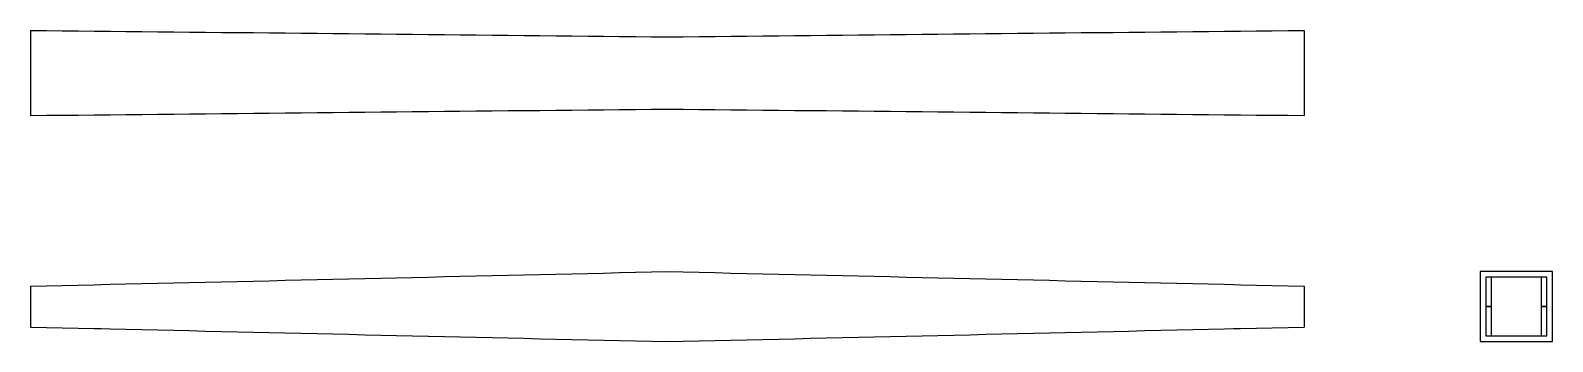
# Model space of a CAD drawing. Header units: inches. Extents: x 0 to 10.8, y -0.2 to 2.
import ezdxf

# ---------------------------------------------------------------- set-up
doc = ezdxf.new("R2010")
doc.units = ezdxf.units.IN

msp = doc.modelspace()

# ---------------------------------------------------------------- linework, layer by layer
at = {"layer": 'FRONT'}
for p, q in [((3.0375, 0.21423), (3.15, 0.21681)), ((3.15, 0.21681), (3.2625, 0.21939)), ((3.2625, 0.21939), (3.375, 0.22197)), ((3.375, 0.22197), (3.4875, 0.22455)), ((3.4875, 0.22455), (3.6, 0.22713)), ((3.6, 0.22713), (3.7125, 0.22971)), ((3.7125, 0.22971), (3.825, 0.23229)), ((3.825, 0.23229), (3.9375, 0.23487)), ((3.9375, 0.23487), (4.05, 0.23745)), ((4.05, 0.23745), (4.1625, 0.24003)), ((4.1625, 0.24003), (4.275, 0.24261)), ((4.275, 0.24261), (4.3875, 0.24519)), ((4.3875, 0.24519), (4.5, 0.24777)), ((4.5, 0.24777), (4.6125, 0.24519)), ((4.6125, 0.24519), (4.725, 0.24261)), ((4.725, 0.24261), (4.8375, 0.24003)), ((4.8375, 0.24003), (4.95, 0.23745)), ((4.95, 0.23745), (5.0625, 0.23487)), ((5.0625, 0.23487), (5.175, 0.23229)), ((5.175, 0.23229), (5.2875, 0.22971)), ((5.2875, 0.22971), (5.4, 0.22713)), ((5.4, 0.22713), (5.5125, 0.22455)), ((5.5125, 0.22455), (5.625, 0.22197)), ((5.625, 0.22197), (5.7375, 0.21939)), ((5.7375, 0.21939), (5.85, 0.21681)), ((5.85, 0.21681), (5.9625, 0.21423)), ((0, 0.14457), (0.1125, 0.14715)), ((0, 0.14457), (0, -0.14457)), ((0.1125, 0.14715), (0.225, 0.14973)), ((0.225, 0.14973), (0.3375, 0.15231)), ((0.3375, 0.15231), (0.45, 0.15489)), ((0.45, 0.15489), (0.5, 0.156036)), ((0.5, 0.156036), (0.5625, 0.15747)), ((0.5625, 0.15747), (0.675, 0.16005)), ((0.675, 0.16005), (0.7875, 0.16263)), ((0.7875, 0.16263), (0.9, 0.16521)), ((0.9, 0.16521), (1.0125, 0.16779)), ((1.0125, 0.16779), (1.125, 0.17037)), ((1.125, 0.17037), (1.2375, 0.17295)), ((1.2375, 0.17295), (1.35, 0.17553)), ((1.35, 0.17553), (1.4625, 0.17811)), ((1.4625, 0.17811), (1.575, 0.18069)), ((1.575, 0.18069), (1.6875, 0.18327)), ((1.6875, 0.18327), (1.8, 0.18585)), ((1.8, 0.18585), (1.9125, 0.18843)), ((1.9125, 0.18843), (2.025, 0.19101)), ((2.025, 0.19101), (2.1375, 0.19359)), ((2.1375, 0.19359), (2.25, 0.19617)), ((2.25, 0.19617), (2.3625, 0.19875)), ((2.3625, 0.19875), (2.475, 0.20133)), ((2.475, 0.20133), (2.5875, 0.20391)), ((2.5875, 0.20391), (2.7, 0.20649)), ((2.7, 0.20649), (2.8125, 0.20907)), ((2.8125, 0.20907), (2.925, 0.21165)), ((2.925, 0.21165), (3.0375, 0.21423)), ((5.9625, 0.21423), (6.075, 0.21165)), ((6.075, 0.21165), (6.1875, 0.20907)), ((6.1875, 0.20907), (6.3, 0.20649)), ((6.3, 0.20649), (6.4125, 0.20391)), ((6.4125, 0.20391), (6.525, 0.20133)), ((6.525, 0.20133), (6.6375, 0.19875)), ((6.6375, 0.19875), (6.75, 0.19617)), ((6.75, 0.19617), (6.8625, 0.19359)), ((6.8625, 0.19359), (6.975, 0.19101)), ((6.975, 0.19101), (7.0875, 0.18843)), ((7.0875, 0.18843), (7.2, 0.18585)), ((7.2, 0.18585), (7.3125, 0.18327)), ((7.3125, 0.18327), (7.425, 0.18069)), ((7.425, 0.18069), (7.5375, 0.17811)), ((7.5375, 0.17811), (7.65, 0.17553)), ((7.65, 0.17553), (7.7625, 0.17295)), ((7.7625, 0.17295), (7.875, 0.17037)), ((7.875, 0.17037), (7.9875, 0.16779)), ((7.9875, 0.16779), (8.1, 0.16521)), ((8.1, 0.16521), (8.2125, 0.16263)), ((8.2125, 0.16263), (8.325, 0.16005)), ((8.325, 0.16005), (8.4375, 0.15747)), ((8.4375, 0.15747), (8.5, 0.156036)), ((8.5, 0.156036), (8.55, 0.15489)), ((8.55, 0.15489), (8.6625, 0.15231)), ((8.6625, 0.15231), (8.775, 0.14973)), ((8.775, 0.14973), (8.8875, 0.14715)), ((8.8875, 0.14715), (9, 0.14457)), ((9, 0.14457), (9, -0.14457)), ((0, -0.14457), (0.1125, -0.14715)), ((0.1125, -0.14715), (0.225, -0.14973)), ((0.225, -0.14973), (0.3375, -0.15231)), ((0.3375, -0.15231), (0.45, -0.15489)), ((0.45, -0.15489), (0.5, -0.156036)), ((0.5, -0.156036), (0.5625, -0.15747)), ((0.5625, -0.15747), (0.675, -0.16005)), ((0.675, -0.16005), (0.7875, -0.16263)), ((0.7875, -0.16263), (0.9, -0.16521)), ((0.9, -0.16521), (1.0125, -0.16779)), ((1.0125, -0.16779), (1.125, -0.17037)), ((1.125, -0.17037), (1.2375, -0.17295)), ((1.2375, -0.17295), (1.35, -0.17553)), ((1.35, -0.17553), (1.4625, -0.17811)), ((1.4625, -0.17811), (1.575, -0.18069)), ((1.575, -0.18069), (1.6875, -0.18327)), ((1.6875, -0.18327), (1.8, -0.18585)), ((1.8, -0.18585), (1.9125, -0.18843)), ((1.9125, -0.18843), (2.025, -0.19101)), ((2.025, -0.19101), (2.1375, -0.19359)), ((2.1375, -0.19359), (2.25, -0.19617)), ((2.25, -0.19617), (2.3625, -0.19875)), ((2.3625, -0.19875), (2.475, -0.20133)), ((2.475, -0.20133), (2.5875, -0.20391)), ((2.5875, -0.20391), (2.7, -0.20649)), ((2.7, -0.20649), (2.8125, -0.20907)), ((2.8125, -0.20907), (2.925, -0.21165)), ((2.925, -0.21165), (3.0375, -0.21423)), ((3.0375, -0.21423), (3.15, -0.21681)), ((5.85, -0.21681), (5.9625, -0.21423)), ((5.9625, -0.21423), (6.075, -0.21165)), ((6.075, -0.21165), (6.1875, -0.20907)), ((6.1875, -0.20907), (6.3, -0.20649)), ((6.3, -0.20649), (6.4125, -0.20391)), ((6.4125, -0.20391), (6.525, -0.20133)), ((6.525, -0.20133), (6.6375, -0.19875)), ((6.6375, -0.19875), (6.75, -0.19617)), ((6.75, -0.19617), (6.8625, -0.19359)), ((6.8625, -0.19359), (6.975, -0.19101)), ((6.975, -0.19101), (7.0875, -0.18843)), ((7.0875, -0.18843), (7.2, -0.18585)), ((7.2, -0.18585), (7.3125, -0.18327)), ((7.3125, -0.18327), (7.425, -0.18069)), ((7.425, -0.18069), (7.5375, -0.17811)), ((7.5375, -0.17811), (7.65, -0.17553)), ((7.65, -0.17553), (7.7625, -0.17295)), ((7.7625, -0.17295), (7.875, -0.17037)), ((7.875, -0.17037), (7.9875, -0.16779)), ((7.9875, -0.16779), (8.1, -0.16521)), ((8.1, -0.16521), (8.2125, -0.16263)), ((8.2125, -0.16263), (8.325, -0.16005)), ((8.325, -0.16005), (8.4375, -0.15747)), ((8.4375, -0.15747), (8.5, -0.156036)), ((8.5, -0.156036), (8.55, -0.15489)), ((8.55, -0.15489), (8.6625, -0.15231)), ((8.6625, -0.15231), (8.775, -0.14973)), ((8.775, -0.14973), (8.8875, -0.14715)), ((8.8875, -0.14715), (9, -0.14457)), ((3.15, -0.21681), (3.2625, -0.21939)), ((3.2625, -0.21939), (3.375, -0.22197)), ((3.375, -0.22197), (3.4875, -0.22455)), ((3.4875, -0.22455), (3.6, -0.22713)), ((3.6, -0.22713), (3.7125, -0.22971)), ((3.7125, -0.22971), (3.825, -0.23229)), ((3.825, -0.23229), (3.9375, -0.23487)), ((3.9375, -0.23487), (4.05, -0.23745)), ((4.05, -0.23745), (4.1625, -0.24003)), ((4.1625, -0.24003), (4.275, -0.24261)), ((4.275, -0.24261), (4.3875, -0.24519)), ((4.3875, -0.24519), (4.5, -0.24777)), ((4.5, -0.24777), (4.6125, -0.24519)), ((4.6125, -0.24519), (4.725, -0.24261)), ((4.725, -0.24261), (4.8375, -0.24003)), ((4.8375, -0.24003), (4.95, -0.23745)), ((4.95, -0.23745), (5.0625, -0.23487)), ((5.0625, -0.23487), (5.175, -0.23229)), ((5.175, -0.23229), (5.2875, -0.22971)), ((5.2875, -0.22971), (5.4, -0.22713)), ((5.4, -0.22713), (5.5125, -0.22455)), ((5.5125, -0.22455), (5.625, -0.22197)), ((5.625, -0.22197), (5.7375, -0.21939)), ((5.7375, -0.21939), (5.85, -0.21681))]:
    msp.add_line(p, q, dxfattribs=at)
at = {"layer": 'SECTION'}
for p, q in [((10.755441, 0.24777), (10.244559, 0.24777)), ((10.244559, 0.24777), (10.244559, -0.24777)), ((10.755441, -0.24777), (10.755441, 0.24777)), ((10.715441, 0.20777), (10.284559, 0.20777)), ((10.284559, 0.20777), (10.284559, -0.20777)), ((10.324559, 0.20777), (10.284559, 0.20777)), ((10.284559, 0.20777), (10.284559, 0)), ((10.324559, 0), (10.324559, 0.20777)), ((10.715441, 0.20777), (10.675441, 0.20777)), ((10.675441, 0.20777), (10.675441, 0)), ((10.715441, -0.20777), (10.715441, 0.20777)), ((10.715441, 0), (10.715441, 0.20777)), ((10.284559, 0), (10.324559, 0)), ((10.324559, 0), (10.284559, 0)), ((10.284559, 0), (10.284559, -0.20777)), ((10.324559, -0.20777), (10.324559, 0)), ((10.675441, 0), (10.715441, 0)), ((10.715441, 0), (10.675441, 0)), ((10.675441, 0), (10.675441, -0.20777)), ((10.715441, -0.20777), (10.715441, 0)), ((10.284559, -0.20777), (10.715441, -0.20777)), ((10.284559, -0.20777), (10.324559, -0.20777)), ((10.675441, -0.20777), (10.715441, -0.20777)), ((10.244559, -0.24777), (10.755441, -0.24777))]:
    msp.add_line(p, q, dxfattribs=at)
at = {"layer": 'TOP'}
for p, q in [((0, 1.954036), (0.1125, 1.952897)), ((0, 1.954036), (0, 1.352018)), ((0.1125, 1.952897), (0.225, 1.951758)), ((0.225, 1.951758), (0.3375, 1.950619)), ((0.3375, 1.950619), (0.45, 1.949479)), ((0.45, 1.949479), (0.5, 1.948973)), ((0.5, 1.948973), (0.5625, 1.94834)), ((0.5625, 1.94834), (0.675, 1.947201)), ((0.675, 1.947201), (0.7875, 1.946062)), ((0.7875, 1.946062), (0.9, 1.944923)), ((0.9, 1.944923), (1.0125, 1.943783)), ((1.0125, 1.943783), (1.125, 1.942644)), ((1.125, 1.942644), (1.2375, 1.941505)), ((1.2375, 1.941505), (1.35, 1.940366)), ((1.35, 1.940366), (1.4625, 1.939227)), ((1.4625, 1.939227), (1.575, 1.938088)), ((1.575, 1.938088), (1.6875, 1.936948)), ((1.6875, 1.936948), (1.8, 1.935809)), ((7.2, 1.935809), (7.3125, 1.936948)), ((7.3125, 1.936948), (7.425, 1.938088)), ((7.425, 1.938088), (7.5375, 1.939227)), ((7.5375, 1.939227), (7.65, 1.940366)), ((7.65, 1.940366), (7.7625, 1.941505)), ((7.7625, 1.941505), (7.875, 1.942644)), ((7.875, 1.942644), (7.9875, 1.943783)), ((7.9875, 1.943783), (8.1, 1.944923)), ((8.1, 1.944923), (8.2125, 1.946062)), ((8.2125, 1.946062), (8.325, 1.947201)), ((8.325, 1.947201), (8.4375, 1.94834)), ((8.4375, 1.94834), (8.5, 1.948973)), ((8.5, 1.948973), (8.55, 1.949479)), ((8.55, 1.949479), (8.6625, 1.950619)), ((8.6625, 1.950619), (8.775, 1.951758)), ((8.775, 1.951758), (8.8875, 1.952897)), ((8.8875, 1.952897), (9, 1.954036)), ((9, 1.954036), (9, 1.352018)), ((1.8, 1.935809), (1.9125, 1.93467)), ((1.9125, 1.93467), (2.025, 1.933531)), ((2.025, 1.933531), (2.1375, 1.932392)), ((2.1375, 1.932392), (2.25, 1.931252)), ((2.25, 1.931252), (2.3625, 1.930113)), ((2.3625, 1.930113), (2.475, 1.928974)), ((2.475, 1.928974), (2.5875, 1.927835)), ((2.5875, 1.927835), (2.7, 1.926696)), ((2.7, 1.926696), (2.8125, 1.925556)), ((2.8125, 1.925556), (2.925, 1.924417)), ((2.925, 1.924417), (3.0375, 1.923278)), ((3.0375, 1.923278), (3.15, 1.922139)), ((3.15, 1.922139), (3.2625, 1.921)), ((3.2625, 1.921), (3.375, 1.91986)), ((3.375, 1.91986), (3.4875, 1.918721)), ((3.4875, 1.918721), (3.6, 1.917582)), ((3.6, 1.917582), (3.7125, 1.916443)), ((3.7125, 1.916443), (3.825, 1.915304)), ((3.825, 1.915304), (3.9375, 1.914164)), ((3.9375, 1.914164), (4.05, 1.913025)), ((4.05, 1.913025), (4.1625, 1.911886)), ((4.1625, 1.911886), (4.275, 1.910747)), ((4.275, 1.910747), (4.3875, 1.909608)), ((4.3875, 1.909608), (4.5, 1.908469)), ((4.5, 1.908469), (4.6125, 1.909608)), ((4.6125, 1.909608), (4.725, 1.910747)), ((4.725, 1.910747), (4.8375, 1.911886)), ((4.8375, 1.911886), (4.95, 1.913025)), ((4.95, 1.913025), (5.0625, 1.914164)), ((5.0625, 1.914164), (5.175, 1.915304)), ((5.175, 1.915304), (5.2875, 1.916443)), ((5.2875, 1.916443), (5.4, 1.917582)), ((5.4, 1.917582), (5.5125, 1.918721)), ((5.5125, 1.918721), (5.625, 1.91986)), ((5.625, 1.91986), (5.7375, 1.921)), ((5.7375, 1.921), (5.85, 1.922139)), ((5.85, 1.922139), (5.9625, 1.923278)), ((5.9625, 1.923278), (6.075, 1.924417)), ((6.075, 1.924417), (6.1875, 1.925556)), ((6.1875, 1.925556), (6.3, 1.926696)), ((6.3, 1.926696), (6.4125, 1.927835)), ((6.4125, 1.927835), (6.525, 1.928974)), ((6.525, 1.928974), (6.6375, 1.930113)), ((6.6375, 1.930113), (6.75, 1.931252)), ((6.75, 1.931252), (6.8625, 1.932392)), ((6.8625, 1.932392), (6.975, 1.933531)), ((6.975, 1.933531), (7.0875, 1.93467)), ((7.0875, 1.93467), (7.2, 1.935809)), ((0, 1.352018), (0.1125, 1.353157)), ((0.1125, 1.353157), (0.225, 1.354296)), ((0.225, 1.354296), (0.3375, 1.355436)), ((0.3375, 1.355436), (0.45, 1.356575)), ((0.45, 1.356575), (0.5, 1.357081)), ((0.5, 1.357081), (0.5625, 1.357714)), ((0.5625, 1.357714), (0.675, 1.358853)), ((0.675, 1.358853), (0.7875, 1.359992)), ((0.7875, 1.359992), (0.9, 1.361132)), ((0.9, 1.361132), (1.0125, 1.362271)), ((1.0125, 1.362271), (1.125, 1.36341)), ((1.125, 1.36341), (1.2375, 1.364549)), ((1.2375, 1.364549), (1.35, 1.365688)), ((1.35, 1.365688), (1.4625, 1.366828)), ((1.4625, 1.366828), (1.575, 1.367967)), ((1.575, 1.367967), (1.6875, 1.369106)), ((1.6875, 1.369106), (1.8, 1.370245)), ((1.8, 1.370245), (1.9125, 1.371384)), ((1.9125, 1.371384), (2.025, 1.372524)), ((2.025, 1.372524), (2.1375, 1.373663)), ((2.1375, 1.373663), (2.25, 1.374802)), ((2.25, 1.374802), (2.3625, 1.375941)), ((2.3625, 1.375941), (2.475, 1.37708)), ((2.475, 1.37708), (2.5875, 1.378219)), ((2.5875, 1.378219), (2.7, 1.379359)), ((2.7, 1.379359), (2.8125, 1.380498)), ((2.8125, 1.380498), (2.925, 1.381637)), ((2.925, 1.381637), (3.0375, 1.382776)), ((3.0375, 1.382776), (3.15, 1.383915)), ((3.15, 1.383915), (3.2625, 1.385055)), ((3.2625, 1.385055), (3.375, 1.386194)), ((3.375, 1.386194), (3.4875, 1.387333)), ((3.4875, 1.387333), (3.6, 1.388472)), ((3.6, 1.388472), (3.7125, 1.389611)), ((3.7125, 1.389611), (3.825, 1.390751)), ((3.825, 1.390751), (3.9375, 1.39189)), ((3.9375, 1.39189), (4.05, 1.393029)), ((4.05, 1.393029), (4.1625, 1.394168)), ((4.1625, 1.394168), (4.275, 1.395307)), ((4.275, 1.395307), (4.3875, 1.396447)), ((4.3875, 1.396447), (4.5, 1.397586)), ((4.5, 1.397586), (4.6125, 1.396447)), ((4.6125, 1.396447), (4.725, 1.395307)), ((4.725, 1.395307), (4.8375, 1.394168)), ((4.8375, 1.394168), (4.95, 1.393029)), ((4.95, 1.393029), (5.0625, 1.39189)), ((5.0625, 1.39189), (5.175, 1.390751)), ((5.175, 1.390751), (5.2875, 1.389611)), ((5.2875, 1.389611), (5.4, 1.388472)), ((5.4, 1.388472), (5.5125, 1.387333)), ((5.5125, 1.387333), (5.625, 1.386194)), ((5.625, 1.386194), (5.7375, 1.385055)), ((5.7375, 1.385055), (5.85, 1.383915)), ((5.85, 1.383915), (5.9625, 1.382776)), ((5.9625, 1.382776), (6.075, 1.381637)), ((6.075, 1.381637), (6.1875, 1.380498)), ((6.1875, 1.380498), (6.3, 1.379359)), ((6.3, 1.379359), (6.4125, 1.378219)), ((6.4125, 1.378219), (6.525, 1.37708)), ((6.525, 1.37708), (6.6375, 1.375941)), ((6.6375, 1.375941), (6.75, 1.374802)), ((6.75, 1.374802), (6.8625, 1.373663)), ((6.8625, 1.373663), (6.975, 1.372524)), ((6.975, 1.372524), (7.0875, 1.371384)), ((7.0875, 1.371384), (7.2, 1.370245)), ((7.2, 1.370245), (7.3125, 1.369106)), ((7.3125, 1.369106), (7.425, 1.367967)), ((7.425, 1.367967), (7.5375, 1.366828)), ((7.5375, 1.366828), (7.65, 1.365688)), ((7.65, 1.365688), (7.7625, 1.364549)), ((7.7625, 1.364549), (7.875, 1.36341)), ((7.875, 1.36341), (7.9875, 1.362271)), ((7.9875, 1.362271), (8.1, 1.361132)), ((8.1, 1.361132), (8.2125, 1.359992)), ((8.2125, 1.359992), (8.325, 1.358853)), ((8.325, 1.358853), (8.4375, 1.357714)), ((8.4375, 1.357714), (8.5, 1.357081)), ((8.5, 1.357081), (8.55, 1.356575)), ((8.55, 1.356575), (8.6625, 1.355436)), ((8.6625, 1.355436), (8.775, 1.354296)), ((8.775, 1.354296), (8.8875, 1.353157)), ((8.8875, 1.353157), (9, 1.352018))]:
    msp.add_line(p, q, dxfattribs=at)

doc.saveas('drawing.dxf')
